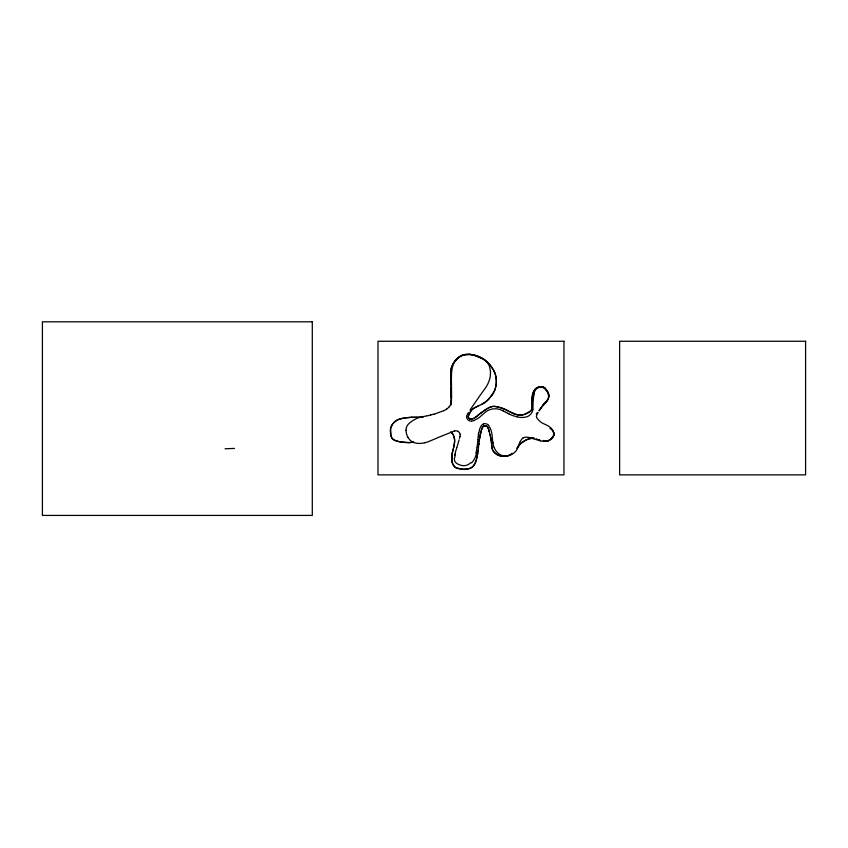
<?xml version="1.0" encoding="UTF-8"?>
<svg xmlns="http://www.w3.org/2000/svg" width="848" height="848" viewBox="0 0 848 848"><rect width="100%" height="100%" fill="white"/><g stroke="black" fill="none" stroke-linecap="round" stroke-linejoin="round"><path stroke-width="1.27" d="M450.829 392.635L450.829 393.271M449.111 406.902A9.275 9.233 -21.1 0 0 449.938 405.821L450.436 404.878A8.904 8.862 -16.2 0 0 450.903 403.574L451.009 401.39M451.03 403.129L451.009 404.252A27.634 27.454 14.8 0 1 450.998 404.909L451.019 403.584M451.443 380.148L451.443 379.565M450.924 387.886L450.85 395.2M451.433 380.922L451.592 397.913M450.829 392.2L450.839 391.5M450.839 391.119L450.882 389.402M451.019 384.43L451.051 380.508M451.465 374.911L451.443 378.293M450.913 388.002L450.998 377.901M548.667 394.256L548.571 393.832A8.703 8.703 0 0 0 547.978 392.221L547.575 391.447A14.268 14.268 0 0 0 546.918 390.451L546.621 390.038A13.865 13.865 0 0 0 544.999 388.172L543.61 387.197A4.759 4.759 0 0 0 542.773 386.858L541.331 386.635A8.342 8.342 0 0 0 534.908 389.529L532.586 394.214L532.035 400.828M532.046 398.21L532.046 398.433A32.266 32.224 -67.5 0 0 532.025 399.927L532.025 400.139M530.774 410.845L530.689 410.951A6.593 6.593 0 0 1 529.862 411.757L528.484 412.711A13.981 13.971 0 0 1 527.308 413.326A22.504 22.483 -2.8 0 1 524.032 414.534L530.625 411.026A5.47 5.47 0 0 0 531.431 409.807L532.099 407.443A13.504 13.504 27 0 0 532.184 406.521L532.173 403.828M532.067 397.892L532.078 397.786A24.136 24.104 -62.9 0 1 532.279 395.857L532.353 395.348A17.479 17.469 -54.4 0 1 532.714 393.737L532.83 393.324A12.752 12.752 0 0 1 533.625 391.32L533.837 390.949A9.105 9.105 0 0 1 535.395 388.925L535.607 388.755A8.045 8.045 0 0 1 537.123 387.695A8.946 8.946 0 0 1 539.529 386.805L539.953 386.72A7.452 7.452 0 0 1 541.702 386.656L542.572 386.805A4.95 4.95 0 0 1 544.119 387.494L544.851 388.055M451.528 399.334L451.369 401.157A19.122 19.059 4.7 0 1 451.21 402.281L451.168 402.482M532.184 406.499L531.866 408.63A6.89 6.89 0 0 1 531.442 409.807M478.155 437.261L478.526 433.105M478.113 437.759L477.965 439.646M533.222 399.938L533.159 400.733A29.055 29.033 20.2 0 0 533.095 402.122L532.926 409.425M477.943 439.868L477.106 446.97M478.813 444.363L478.155 450.118M478.791 444.564L478.866 443.939M478.844 444.129L478.908 443.515M478.124 450.33L477.996 451.38M478.897 443.684L479.184 441.373M533.371 398.528L533.752 395.73M478.071 450.776L477.774 453.065M479.173 441.469L479.47 439.359M479.237 440.949L479.396 439.889M533.805 395.338L533.975 394.119M477.795 452.885L476.364 459.902L477.71 453.479M477.064 447.246L476.11 452.641M479.449 439.518L479.851 437.059M479.618 438.416L480.032 436.105M450.977 369.664L450.903 370.088A17.988 17.988 -67.8 0 0 450.744 373.109L451.051 380.074M548.603 397.055L548.232 392.772L544.935 388.13M452.058 454.136L451.655 459.001A15.275 15.275 -80.8 0 0 451.867 461.015A13.102 13.102 -82 0 0 452.567 463.506A11.225 11.215 0 0 0 453.341 465.086L453.998 466.029A7.431 7.42 0 0 0 455.673 467.598L462.446 469.262A34.8 34.779 -56.9 0 0 465.139 469.209L466.294 469.114A19.154 19.144 -67.3 0 0 467.884 468.891L468.096 468.859A15.02 15.02 -68.7 0 0 468.414 468.785L469.251 468.584A9.784 9.784 0 0 0 470.619 468.085L471.234 467.778A7.378 7.367 0 0 0 472.792 466.623L473.491 465.849A12.126 12.126 0 0 0 474.477 464.418L475.601 462.075A27.602 27.581 -72.7 0 0 476.247 460.252L475.558 462.181M454.645 455.323L454.835 454.358M479.894 436.837L480.371 434.441M459.998 436.519L460.167 435.098A4.219 4.155 16.1 0 0 460.082 434.197L460.082 434.197M480.085 435.83L480.466 434.028M532.873 409.743L532.83 409.913A9.667 9.667 0 0 1 532.268 411.715A9.328 9.328 0 0 1 532.12 412.033L532.046 412.17A9.423 9.423 0 0 1 529.279 415.499A8.321 8.31 85.5 0 1 528.993 415.711L528.866 415.785A8.618 8.607 88.6 0 1 527.52 416.495L527.149 416.654A11.056 11.045 -87.4 0 1 525.177 417.184L524.223 417.333A17.087 17.066 82.6 0 1 522.326 417.449L521.817 417.439M452.175 453.553L452.885 450.521M495.709 387.186L495.879 386.338A26.489 26.458 -81.9 0 0 496.239 379.427A23.882 23.871 -76.9 0 0 495.677 375.685L495.55 375.155A22.165 22.154 -68.5 0 0 494.946 373.215L494.872 373.014M459.976 436.625L459.542 438.342M534.176 393.016L534.198 392.91A13.42 13.409 -40.3 0 1 534.293 392.518L534.516 391.734M480.392 434.346L481.028 431.653M452.334 452.811L451.878 461.068A12.603 12.593 0 0 0 452.726 463.909L454.443 466.548A6.932 6.932 0 0 0 455.44 467.418L455.8 467.661A8.067 8.067 0 0 0 457.242 468.382C463.008 469.803 471.562 470.29 474.71 463.983A18.539 18.529 -73.7 0 0 475.389 462.573L475.431 462.478M452.376 452.599L452.556 451.836M480.509 433.794L480.795 432.586A87.249 86.803 81.6 0 1 481.516 429.756L481.569 429.629M453.574 447.85L454.581 442.062A18.243 18.221 -66.5 0 0 454.581 439.529L453.097 434.483A8.692 8.692 -34.4 0 0 450.595 432.056A8.056 8.056 0 0 1 452.344 433.487A7.272 7.261 0 0 1 453.33 434.865L453.86 436.031A12.158 12.148 -62.1 0 1 454.411 438.13L454.475 438.564A16.356 16.335 -66.9 0 1 454.613 440.197L454.623 440.737A23.256 23.214 -71.1 0 1 454.21 444.84L454.062 445.698A47.446 47.287 -72.9 0 1 453.712 447.172L453.203 449.27M452.673 451.348L453.044 449.896M491.236 395.963L494.458 390.854A17.479 17.479 -2.4 0 0 495.158 389.115L496.112 384.907A26.871 26.86 0.8 0 0 496.027 377.424L495.412 374.657A22.09 22.08 -42.1 0 0 495.2 373.979L493.282 369.601A29.913 29.913 -88.6 0 0 481.039 357.845M481.049 431.579L481.547 429.692M452.917 450.415L453.277 448.984M455.153 453.012L456.775 447.744M553.447 435.49L553.553 435.088A5.894 5.883 79.7 0 0 553.596 432.703A7.59 7.568 78.5 0 0 552.737 430.392L552.631 430.159A10.568 10.536 80.1 0 0 549.769 427.063A17.532 17.511 -25.1 0 0 547.723 425.685L546.472 425.028A35.881 35.796 2.5 0 0 545.582 424.594L542.614 423.226A12.232 12.232 0 0 1 540.897 422.134L540.791 422.039A17.193 17.193 81.5 0 1 539.922 421.308L537.611 419.018A9.137 9.137 0 0 1 537.378 418.742L536.455 416.919M459.139 439.815L456.839 447.564M481.526 429.766L483.233 426.321A2.237 2.237 0 0 1 483.943 425.95L484.886 425.813A3.731 3.731 0 0 1 486.042 426.014L486.264 426.099A3.063 3.063 0 0 1 487.218 426.714L488.183 428.155A9.551 9.54 -19 0 1 488.48 428.908L488.84 430.148M495.497 388.024L495.243 388.85A17.628 17.628 0 0 1 494.267 391.246L493.441 392.751M481.738 429.056L481.844 428.706A8.925 8.915 7.4 0 1 482.311 427.498L482.438 427.297A3.88 3.88 0 0 1 482.745 426.82M553.914 435.247L553.596 432.226A8.363 8.353 -4.6 0 0 553.129 431.441L552.525 430.625M518.605 445.454L519.4 443.377A26.913 26.733 -48.8 0 1 519.803 442.444L520.195 441.617M532.809 438.003A8.406 8.395 0.5 0 0 532.449 438.013L532.247 438.024A9.678 9.678 0.5 0 0 531.145 438.151L530.307 438.321A14.745 14.734 1.3 0 0 528.283 438.988L527.297 439.402A28.62 28.609 9.9 0 0 525.506 440.292L524.944 440.61A26.002 25.991 20.6 0 0 523.301 441.628L522.866 441.925A21.56 21.56 0 0 0 521.276 443.175L520.799 443.599A20.967 20.967 0 0 0 519.739 444.649L517.831 447.543A23.945 23.914 -8.8 0 1 517.481 448.391L517.089 449.207A11.395 11.384 -0.5 0 1 516.188 450.733L516.093 450.85A12.996 12.921 -21.1 0 1 510.136 455.1A12.296 12.179 -27.6 0 1 498.476 453.765M553.765 435.575L554.062 434.791A2.894 2.894 0 0 0 554.136 433.953A3.085 3.074 0 0 0 554.094 433.625A3.837 3.837 0 0 0 553.956 433.074L552.885 431.091A10.738 10.727 -4 0 0 552.016 430.042A8.501 8.491 -1.4 0 0 549.949 428.441M473.587 408.45L472.866 408.99A10.388 10.324 5.5 0 0 471.361 410.506L471.085 410.845A15.836 15.773 32.1 0 0 470.131 412.276L468.944 414.545A8.289 8.279 -4 0 0 468.403 415.912L468.478 417.661L469.633 418.753M547.723 399.503L546.653 401.083M407.358 425.537L407.157 425.876A8.13 8.13 0 0 0 406.383 427.742L406.203 428.537A10.6 10.589 0 0 0 406.054 430.159M469.993 410.008L480.88 394.246M536.371 413.972L536.72 413.442L536.339 414.015M468.372 412.616L467.545 413.962A13.451 13.441 65.9 0 0 467.386 414.237L466.729 415.87A4.039 4.039 0 0 0 466.612 416.591M539.254 410.835L540.346 409.149A32.182 32.16 65.9 0 1 542.466 406.234L544.246 404.348M538.141 412.563L537.346 413.824A12.179 12.179 83.7 0 0 537.113 414.237L536.424 416.283A2.629 2.629 0 0 0 536.413 416.601M407.528 425.283L407.708 425.028A10.727 10.717 -69.3 0 1 408.354 424.223A16.112 16.091 -61.7 0 1 410.167 422.527L411.64 421.392A31.694 31.588 -50.9 0 1 412.859 420.587L413.729 420.046A27.804 27.73 -54.8 0 1 417.163 418.308L417.735 418.085A25.631 25.578 -59.2 0 1 419.431 417.492L420.396 417.216A36.21 36.104 -52.1 0 1 421.965 416.834L426.491 415.965M541.607 407.04L542.741 405.439A21.285 21.264 -22.5 0 1 543.865 404.03M541.363 407.379L540.96 407.952M541.999 406.478L543.345 404.666A17.755 17.744 -22.5 0 1 544.172 403.712L544.596 403.266M539.985 409.277L541.003 407.899M540.886 408.068L540.685 408.344A32.489 32.468 66.1 0 1 540.028 409.224L539.869 409.425M492.01 394.914L489.635 397.998M491.109 396.133L488.512 399.323M481.378 393.599L485.872 387.356A41.669 41.647 50.9 0 0 486.604 386.137L487.017 385.437A34.1 34.079 -9.4 0 0 487.685 384.186L488.119 383.264A28.726 28.662 -35 0 0 488.681 381.96L488.904 381.399A26.362 26.309 -31.8 0 0 490.25 376.48L490.515 371.615L489.709 367.163A16.144 16.123 13.4 0 0 489.02 365.382L488.808 364.937A15.921 15.9 17.6 0 0 487.854 363.262L487.568 362.849A15.391 15.37 20.1 0 0 486.37 361.343L486.021 360.972A14.268 14.246 18.8 0 0 484.6 359.69L484.197 359.382A17.267 17.246 17.5 0 0 482.565 358.333L482.035 358.036A26.277 26.246 16.3 0 0 480.392 357.231L479.268 356.732A54.823 54.802 11.6 0 0 478.124 356.266L476.979 355.842A41.679 41.669 8.7 0 0 475.823 355.439L469.474 354.104L463.803 354.591A13.473 13.462 0 0 0 461.8 355.312L461.524 355.439A14.819 14.819 0 0 0 459.828 356.404L459.404 356.69A16.08 16.07 -20.7 0 0 457.878 357.909L457.507 358.269A17.617 17.596 -24.8 0 0 454.772 361.683L454.517 362.117A19.907 19.875 -28.3 0 0 453.638 363.824L453.479 364.184A21.613 21.582 -27.7 0 0 452.408 367.322L452.217 368.096A36.888 36.835 -28.6 0 0 451.496 374.911M516.739 448.242L517.534 447.235M539.423 409.987L538.946 410.559M546.525 401.231L547.055 400.563A9.137 9.137 0 0 0 548.656 396.843A7.25 7.25 0 0 0 548.677 394.256M518.34 446.249L517.704 447.023L518.192 446.419A27.295 27.284 -82.9 0 1 522.432 442.137L523.004 441.829M489.497 398.168L487.473 400.415A26.818 26.553 -69.7 0 0 488.448 399.26M552.61 437.239A22.271 22.249 -7.3 0 1 551.974 437.939L553.437 436.148A5.183 5.183 0 0 0 553.914 435.247M449.069 406.934L448.359 407.676A13.907 13.812 -26.7 0 1 447.415 408.482L447.087 408.725M546.377 401.401L545.656 402.185L546.239 401.56M544.013 403.892L544.766 403.097M551.772 438.162L550.553 439.328A8.734 8.724 -3.7 0 1 550.034 439.73M544.49 404.093L546.123 402.281A17.628 17.617 -68.6 0 0 547.045 401.072L547.267 400.733A12.158 12.158 0 0 0 548.232 398.92L548.38 398.528A8.279 8.268 0 0 0 548.794 396.949L548.847 396.133A5.607 5.607 0 0 0 548.624 394.521L548.37 393.748A9.964 9.964 0 0 0 547.617 392.285L546.875 391.172A17.649 17.564 38.5 0 0 545.571 389.592L545.434 389.433A9.879 9.858 29.7 0 0 544.363 388.479L543.568 387.96A5.597 5.597 0 0 0 541.437 387.271L541.31 387.271A6.413 6.413 0 0 0 539.031 387.504M545.497 402.344L544.914 402.938M470.979 462.457L470.905 462.531A12.709 12.699 25.9 0 1 467.757 464.81A8.734 8.703 2.1 0 1 464.63 465.616L464.428 465.626A10.24 10.197 1.7 0 1 462.202 465.51M457.21 358.63L456.584 359.223A20.458 20.437 -47.2 0 0 452.673 364.587L451.274 368.276A16.451 16.419 -50.1 0 0 450.744 371.774L450.85 375.378M472.389 409.404L473.99 408.174A18.031 17.914 1 0 1 475.018 407.549L479.48 405.397M477.986 415.276L477.488 415.7L479.321 414.195A45.527 45.453 79.5 0 1 480.477 413.294L480.784 413.082M477.318 415.849L477.011 416.103A44.096 43.958 -16.4 0 1 476.088 416.845L474.965 417.682A22.885 22.737 -16.8 0 0 476.184 416.813L476.989 416.124M478.155 415.138L478.622 414.746A38.616 38.563 -4.2 0 1 479.788 413.824L482.268 412.033M511.853 453.616L512.192 453.33A16.981 16.971 0 0 1 511.895 453.574M457.867 358.068L458.545 357.538M480.827 413.05L481.643 412.467M458.842 357.326L459.287 357.008A15.635 15.635 0 0 1 463.496 354.983M485.13 410.029L484.113 410.739M458.927 357.262L463.103 355.121M473.608 408.429L477.223 406.415M481.865 412.308L482.565 411.821M483.604 411.089L484.823 410.241M484.971 410.135L486.731 408.948M482.48 411.884L483.307 411.301M511.132 454.157L510.761 454.401A12.137 12.126 0 0 1 506.956 456.023M486.402 409.16L489.55 407.369A12.794 12.635 -11.6 0 1 490.939 406.839L491.681 406.627A9.169 9.158 -11 0 1 493.027 406.415L494.819 406.425A13.907 13.801 -12.8 0 1 495.126 406.446L500.108 407.57A47.308 47.223 -87.1 0 1 501.316 407.952L502.005 408.195M474.573 417.947L473.099 418.774A4.971 4.961 -8.3 0 1 471.859 419.145A3.54 3.53 -7.7 0 1 469.94 418.901M473.884 418.371L470.969 419.166A3.54 3.53 -10.2 0 1 469.379 418.605M547.479 440.748A5.512 5.512 0 0 0 548.2 440.621A4.834 4.823 0 0 0 549.144 440.271L549.493 440.08M549.027 440.441L548.836 440.525A9.158 9.127 17.2 0 1 546.748 441.172L543.642 441.31A23.278 23.256 22.2 0 1 540.24 440.769M443.758 410.676L433.9 414.29M481.441 404.517L482.024 404.242A24.634 24.56 13 0 0 484.303 402.991L485.459 402.196A17.214 17.183 46.5 0 0 486.699 401.168L487.165 400.722L481.028 404.708M438.236 437.473L454.517 430.943M483.36 424.074L483.296 424.106A5.385 5.374 -13.8 0 0 481.463 425.601M437.504 437.812L436.773 438.151M436.222 438.405L428.494 441.628A44.054 43.524 -52 0 1 427.36 442.062L426.374 442.317A32.394 32.192 -71.2 0 1 424.827 442.762M477.721 406.181L478.516 405.832M480.265 405.058L479.682 405.312M473.799 420.555L476.417 419.241A30.231 30.231 0 0 0 477.986 418.318L478.495 418A20.829 20.829 0 0 0 479.936 416.951L484.303 413.061A25.217 25.217 86.8 0 1 485.395 412.16L485.872 411.799A17.267 17.267 26.1 0 1 487.388 410.814L487.918 410.527A15.317 15.306 -19.3 0 1 499.101 409.287L499.684 409.457A19.26 19.25 67.2 0 1 501.38 410.072L501.931 410.315A33.528 33.379 36.5 0 1 503.193 410.951M490.95 406.828L488.596 407.835A23.553 23.278 -10.9 0 0 487.293 408.577M424.827 442.741L424.625 442.783A22.885 22.769 65.7 0 1 417.831 443.398L417.428 443.334A16.26 16.176 65.5 0 1 415.414 443.006A13.282 13.218 69.8 0 1 413.082 442.232M430.742 415.096L427.074 415.859M548.062 440.653L544.522 440.663M405.45 417.831A50.848 50.827 -6.2 0 0 404.167 418L398.624 419.4A15.635 15.635 0 0 0 396.758 420.29L392.613 423.947L390.536 428.622A12.603 12.603 0 0 0 390.334 430.879L390.599 434.006A21.889 21.889 0 0 0 390.928 435.586L392.041 438.321L394.214 440.07A17.405 17.405 0 0 0 396.154 440.812L396.779 441.013A33.167 33.157 0 0 0 398.242 441.426L399.291 441.681A35.446 35.436 0 0 0 400.765 441.967L401.814 442.137A41.096 41.086 22.5 0 0 403.277 442.327L404.326 442.433A47.159 47.149 19.6 0 0 405.598 442.529L406.022 442.561M404.284 417.99L406.033 417.767A80.051 79.988 -6.2 0 1 410.612 417.386L419.781 417.29M471.636 421.17L472.453 421.032A9.71 9.699 0 0 0 473.703 420.597M405.673 417.81L411.185 417.354M466.05 354.506L466.591 354.453A19.186 19.165 -15 0 1 469.516 354.464L472.283 354.803M471.435 421.18L471.35 421.191A4.335 4.335 0 0 1 469.633 420.894L469.262 420.735A4.887 4.887 0 0 1 467.418 419.177A4.865 4.865 0 0 1 467.089 418.658A4.293 4.293 0 0 1 466.718 417.714L466.601 416.898M411.291 417.343L411.821 417.322M547.151 440.78L545.805 440.78A20.734 20.723 -1 0 1 545.147 440.727L543.176 440.525M225.08 448.772L234.514 448.412M409.171 442.603L413.58 442.158A25.61 25.61 0 0 1 410.549 442.508L408.333 442.614A39.612 39.602 22.1 0 1 406.648 442.582L406.234 442.571M408.959 442.603L399.44 441.713A33.263 33.263 0 0 1 395.963 440.759L393.96 439.942A6.901 6.901 0 0 1 393.09 439.412L392.115 438.427A5.3 5.3 0 0 1 391.617 437.568L391.013 435.904M533.042 438.013L526.735 439.656A27.719 27.708 20.6 0 0 523.004 441.819M421.255 417.333L416.951 417.237A106.233 106.085 -5.5 0 0 411.821 417.301M420.958 417.322L422.982 417.386M544.352 440.653L543.897 440.6M473.311 355.005L483 358.905M517.089 416.813L516.496 416.665A36.167 35.923 30.9 0 1 511.291 415.001A52.915 52.141 27.1 0 1 509.065 414.047M540.24 440.759L539.307 440.536A45.05 45.05 0 0 1 538.109 440.197L529.64 437.653A20.384 20.363 49.8 0 0 528.124 437.335L526.788 437.197A7.696 7.696 0 0 0 525.272 437.239L525.145 437.25A5.067 5.067 -46.5 0 0 522.898 438.13M538.416 439.635L539.826 440.027A15.73 15.72 -0.2 0 1 538.607 439.699M502.111 408.238L502.504 408.376A41.075 40.98 72.6 0 1 503.882 408.916L504.857 409.33A51.643 51.357 53.2 0 1 506.033 409.817L508.471 411.079M536.275 438.808L537.176 439.179M514.015 413.718L517.312 414.81A13.282 13.261 -2.4 0 0 518.679 415.054L519.008 415.085A12.264 12.243 -3.6 0 0 521.531 415.054L522.368 414.926A16.684 16.663 -3.5 0 0 523.523 414.683L520.534 415.128A11.31 11.3 -3 0 1 518.828 415.064L515.976 414.439A23.553 23.479 4.3 0 1 514.068 413.718M513.793 413.633L509.765 411.725M514.1 413.76L512.881 413.23M413.093 442.211L412.902 442.126A11.437 11.395 75.8 0 1 407.93 437.197M509.107 413.941L508.111 413.464M511.694 412.679L505.016 409.404A40.651 40.63 -26 0 0 502.535 408.397L501.624 408.068A48.071 48.05 -28.6 0 0 498.921 407.22L497.182 406.786A20.564 20.426 -16 0 0 495.974 406.563L494.543 406.404A11.543 11.437 -11.7 0 0 493.441 406.393A9.445 9.339 -11.3 0 0 490.939 406.839M508.069 413.442L506.065 412.414M503.214 410.92L505.896 412.329M483.773 359.404L489.953 364.873L493.981 370.936A24.062 24.051 -47.6 0 1 494.755 372.707L494.829 372.908M469.379 418.605L468.838 418.17A2.014 2.003 0 0 1 468.329 417.311M458.153 431.494L458.863 432.067A4.473 4.42 6.9 0 1 460.072 434.059M487.78 424.668L488.724 425.675A10.611 10.6 0 0 1 489.254 426.438L489.413 426.703A17.13 17.119 24.2 0 1 490.303 428.431L490.504 428.897A19.366 19.356 26.2 0 1 491.151 430.699L491.289 431.187A24.581 24.571 30.8 0 1 491.702 432.957L491.808 433.551A37.45 37.429 34.7 0 1 492.02 434.95L492.635 440.801A47.732 45.601 80 0 0 492.858 442.211M494.204 447.808L494.055 447.426A22.663 21.656 80 0 1 492.953 443.016M488.448 428.834L487.897 427.604A3.858 3.848 0 0 0 487.356 426.862M488.48 428.908L489.031 430.837M488.883 430.286L489.296 431.897M489.063 430.975L489.243 431.664M489.285 431.844L489.678 433.339M390.96 435.692L390.631 428.187A10.717 10.706 0 0 1 391.32 426.12L391.437 425.876A12.444 12.444 0 0 1 392.825 423.671A13.494 13.494 0 0 1 394.384 422.007L394.627 421.795A13.388 13.388 0 0 1 396.472 420.46L399.122 419.209A24.507 24.497 0 0 1 403.107 418.191M489.805 433.837L490.239 435.618M489.985 434.558L491.045 439.487A41.775 41.647 -74.3 0 1 491.278 440.939L491.787 446.451A16.313 16.303 0 0 0 492.073 448.136L492.487 449.461A8.512 8.501 0 0 0 493.123 450.807L493.843 451.846A12.72 12.709 0 0 0 506.892 455.8M492.932 443.016L492.815 442.211M491.448 442.582L491.437 442.476A45.4 45.209 -78.5 0 0 490.494 436.974M450.945 376.756L450.998 377.795M532.131 402.885L532.078 401.782M532.141 403.044L532.035 400.998M532.162 403.521L532.194 404.295M532.056 401.422L532.025 400.457M450.945 398.899L450.882 396.482M450.882 396.631L450.85 395.115M450.871 396.249L450.86 395.497M450.977 400.033L451.009 401.221M481.06 357.803A29.85 29.839 -25.4 0 0 470.386 354.538L463.93 354.888A14.045 14.034 -14.4 0 1 466.05 354.506M493.631 392.868A30.973 30.825 -59.8 0 1 492.179 395.03M468.181 417.036A5.883 5.862 49.7 0 1 468.965 414.693M474.541 417.979A13.25 13.208 -12.1 0 1 473.884 418.382M512.913 413.156A56.975 56.222 14.2 0 1 511.736 412.605M537.219 412.743A27.814 27.761 -24.2 0 1 537.484 412.393M553.786 435.586A8.48 8.469 -3.6 0 1 552.589 437.218M532.809 437.971A8.671 8.671 0.3 0 1 533.996 438.109M511.227 454.083A12.052 12.042 0 0 1 509.786 454.984A12.508 12.508 0 0 1 507.411 455.917A13.345 13.345 0 0 1 497.5 454.835A12.285 12.275 0 0 1 495.391 453.415A10.271 10.271 0 0 1 493.631 451.571L493.388 451.231A8.671 8.671 0 0 1 492.444 449.355L491.967 447.585A26.606 26.553 63.8 0 1 491.67 445.009M487.377 426.851A3.35 3.339 0 0 0 485.141 425.834L485.014 425.823A3.434 3.434 0 0 0 484.134 425.887A2.618 2.608 0 0 0 482.798 426.756M450.966 369.654A19.345 19.345 -69.2 0 1 458.916 357.432M533.053 437.928A11.448 11.437 0 0 1 533.742 438.034M551.55 438.257A8.639 8.639 0 0 1 548.137 440.822M532.173 404.295A25.811 25.769 61 0 1 532.184 406.499M469.368 413.824A17.85 17.829 24.5 0 1 472.262 409.287M451.475 397.903A40.312 39.75 67.1 0 1 451.412 399.323M447.14 408.789A20.797 20.617 -27.9 0 1 443.78 410.718M433.847 414.11A71.147 70.511 -36.5 0 1 430.699 414.916M406.044 430.159A13.123 13.123 0 0 0 406.256 432.607A14.893 14.893 89.6 0 0 406.722 434.494L406.881 434.982A15.19 15.169 81.5 0 0 407.644 436.773A14.427 14.395 77.5 0 0 407.888 437.218M454.528 430.985A5.841 5.819 -5.1 0 1 458.238 431.314M455.132 454.433A30.581 26.765 -85.8 0 1 455.44 453.108M454.888 457.337A22.037 20.151 -87.8 0 1 455.164 455.429M454.433 457.793A8.756 8.618 85.6 0 0 454.507 460.082L454.486 460.241A4.717 4.706 84.1 0 0 455.45 462.277L456.468 463.22A9.254 9.254 0 0 0 457.295 463.761L457.517 463.898A14.628 14.628 -86.4 0 0 459.351 464.746L459.839 464.927A12.826 12.805 -6.8 0 0 462.202 465.552M476.428 453.298A19.271 19.122 -54.9 0 1 471.658 462.934M476.311 452.673A29.044 25.599 -63.8 0 1 476.173 453.256M478.887 433.148A20.299 19.197 -60.3 0 1 479.427 430.519M479.374 429.989A12.635 12.381 -47.4 0 1 481.325 425.823M483.339 424.021A4.304 4.304 0 0 1 487.801 424.647M494.31 447.765A14.236 13.706 80.9 0 0 495.412 450.002A13.25 12.974 88.5 0 0 498.624 453.563M520.28 441.649A10.642 10.568 -48.3 0 1 522.834 438.066M553.521 435.522A8.448 8.427 25.4 0 1 549.048 440.366M536.848 388.532A6.901 6.901 0 0 1 539.021 387.494M534.526 391.734A6.445 6.445 0 0 1 536.985 388.352M533.964 394.119A19.801 19.78 -52.9 0 1 534.166 393.006M533.275 399.938A47.711 47.552 -56.8 0 1 533.424 398.539M521.817 417.492A23.373 23.341 63.8 0 1 517.079 416.824M312.297 321.816L42.4 321.816L42.4 515.425L312.297 515.425L312.297 321.816M563.962 341.256L377.985 341.256L377.985 474.869L563.962 474.869L563.962 341.256M805.6 341.256L619.623 341.256L619.623 474.869L805.6 474.869L805.6 341.256"/></g></svg>
